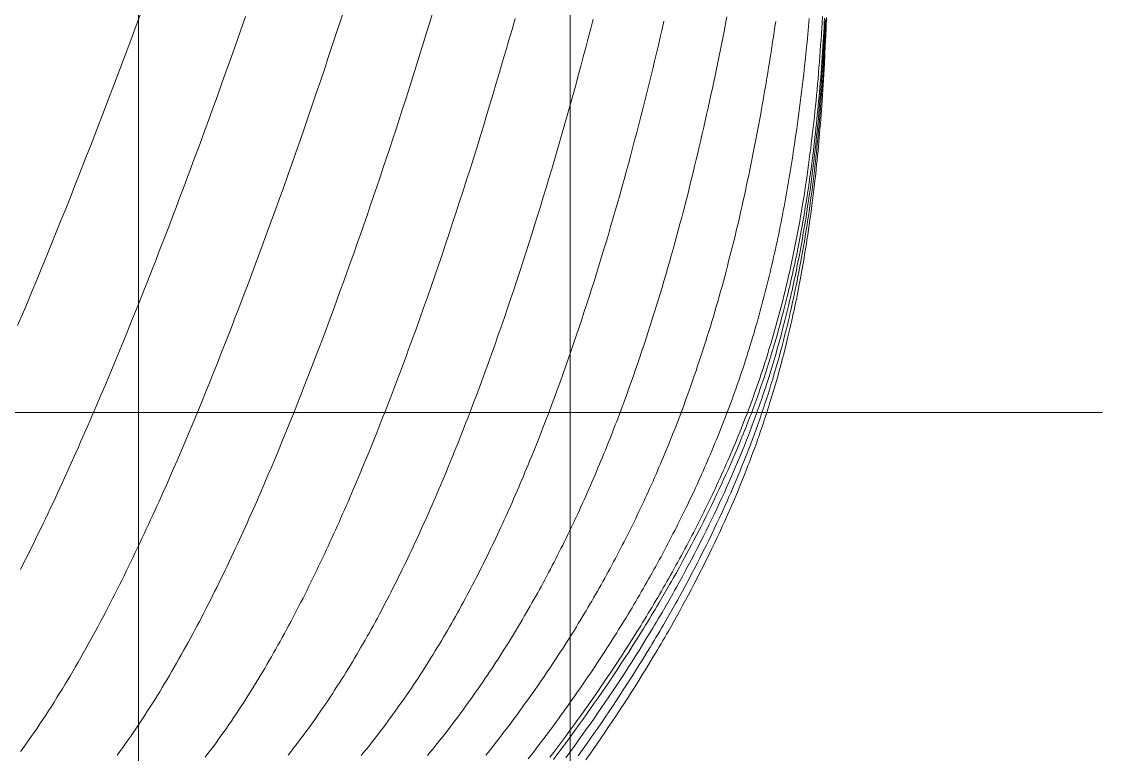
# Model space of a CAD drawing. Extents: x 11249 to 82946, y 15238 to 34763.
# Drawn here: x 62298 to 63550, y 26225 to 27074 of the extents above; entities that cross this region are included whole.
import ezdxf

# ---------------------------------------------------------------- set-up
doc = ezdxf.new("R2010")
doc.units = 0
doc.header["$LTSCALE"] = 250
doc.layers.add('03_Lines_Frames1', color=7, linetype='CONTINUOUS', lineweight=15)
doc.layers.add('03_Lines_Grid', color=253, linetype='CONTINUOUS', lineweight=15)
doc.layers.add('Make2D$Annotation$S0CO1', color=1, linetype='CONTINUOUS', true_color=0xff0000)

# ---------------------------------------------------------------- blocks, each defined once
blk = doc.blocks.new('*U7')
at = {"layer": '03_Lines_Grid'}
blk.add_line((0, -4367.6), (0, 3840), dxfattribs=at)
blk = doc.blocks.new('*U8')
at = {"layer": 'Make2D$Annotation$S0CO1', "color": 0, "linetype": 'ByBlock', "lineweight": -2, "transparency": 16777216}
for p in [(4000, 0), (4500, 0)]:
    blk.add_blockref('*U7', p, dxfattribs=at)

msp = doc.modelspace()

# ---------------------------------------------------------------- linework, layer by layer
at = {"layer": '03_Lines_Frames1'}
for points in [[(62293.7, 26722), (62299.4, 26735.4), (62305, 26748.9), (62310.7, 26762.4), (62316.3, 26775.9), (62321.9, 26789.4), (62327.4, 26803), (62333, 26816.5), (62338.5, 26830.1), (62343.9, 26843.6), (62349.4, 26857.1), (62354.8, 26870.7), (62360.1, 26884.1), (62365.4, 26897.6), (62372.1, 26914.7), (62378.8, 26931.8), (62385.5, 26948.9), (62392.1, 26966.1), (62398.7, 26983.3), (62405.3, 27000.5), (62411.8, 27017.8), (62418.3, 27035), (62424.8, 27052.3), (62431.2, 27069.6), (62437.7, 27086.8)], [(62296.9, 26439.5), (62299.9, 26445.3), (62302.9, 26451.2), (62305.8, 26457), (62308.7, 26462.9), (62311.6, 26468.7), (62314.5, 26474.6), (62317.3, 26480.5), (62320.2, 26486.4), (62323, 26492.2), (62325.9, 26498.2), (62328.7, 26504.1), (62331.5, 26510), (62334.3, 26515.9), (62337.1, 26521.9), (62339.8, 26527.8), (62342.6, 26533.7), (62345.3, 26539.7), (62348, 26545.7), (62350.8, 26551.6), (62353.5, 26557.6), (62356.1, 26563.5), (62358.8, 26569.5), (62361.5, 26575.4), (62364.1, 26581.4), (62366.7, 26587.3), (62369.4, 26593.3), (62372, 26599.2), (62374.6, 26605.2), (62377.2, 26611.2), (62379.8, 26617.2), (62385, 26629.3), (62390.2, 26641.4), (62395.3, 26653.5), (62400.4, 26665.6), (62405.4, 26677.7), (62410.5, 26689.9), (62415.5, 26702), (62420.4, 26714.2), (62425.3, 26726.3), (62430.2, 26738.4), (62435.1, 26750.5), (62439.9, 26762.6), (62443.3, 26771.3), (62446.8, 26780), (62450.2, 26788.7), (62453.6, 26797.4), (62457, 26806.2), (62460.4, 26815), (62463.8, 26823.7), (62467.2, 26832.5), (62470.6, 26841.3), (62473.9, 26850.1), (62477.3, 26858.9), (62480.6, 26867.7), (62484, 26876.6), (62487.3, 26885.4), (62490.6, 26894.2), (62493.9, 26903.1), (62497.2, 26911.9), (62500.5, 26920.7), (62503.8, 26929.6), (62507, 26938.4), (62510.3, 26947.3), (62513.5, 26956.2), (62516.8, 26965), (62520, 26973.9), (62523.2, 26982.7), (62526.4, 26991.6), (62529.6, 27000.4), (62532.7, 27009.2), (62539, 27026.9), (62545.3, 27044.5), (62551.5, 27062.2), (62557.7, 27080)], [(62297.2, 26228.9), (62299, 26231.3), (62302.5, 26236.2), (62306, 26241.1), (62309.4, 26246), (62312.9, 26251), (62316.2, 26255.9), (62319.6, 26260.9), (62322.9, 26265.9), (62326.2, 26270.9), (62329.5, 26276), (62332.8, 26281), (62336, 26286.1), (62339.2, 26291.2), (62342.4, 26296.3), (62345.5, 26301.4), (62348.6, 26306.6), (62351.7, 26311.7), (62354.8, 26316.9), (62357.9, 26322.1), (62360.9, 26327.2), (62363.9, 26332.4), (62366.8, 26337.6), (62369.8, 26342.8), (62372.7, 26347.9), (62375.6, 26353.1), (62378.5, 26358.4), (62381.3, 26363.6), (62384.2, 26368.8), (62387, 26374.1), (62389.8, 26379.3), (62392.6, 26384.6), (62395.4, 26389.9), (62398.1, 26395.2), (62400.9, 26400.5), (62403.6, 26405.8), (62406.3, 26411.1), (62409, 26416.4), (62411.7, 26421.7), (62414.3, 26427), (62417, 26432.3), (62419.6, 26437.7), (62422.2, 26443), (62424.8, 26448.4), (62427.4, 26453.7), (62430, 26459.1), (62432.6, 26464.5), (62435.1, 26469.9), (62437.7, 26475.3), (62440.2, 26480.7), (62442.7, 26486.1), (62445.2, 26491.5), (62447.7, 26496.9), (62450.2, 26502.3), (62452.6, 26507.6), (62455.1, 26513), (62457.5, 26518.4), (62459.9, 26523.8), (62462.4, 26529.3), (62464.8, 26534.7), (62467.2, 26540.1), (62469.6, 26545.6), (62472, 26551.1), (62474.4, 26556.5), (62479.1, 26567.5), (62483.8, 26578.5), (62488.5, 26589.5), (62493.1, 26600.5), (62497.8, 26611.5), (62502.3, 26622.6), (62506.9, 26633.6), (62511.4, 26644.6), (62515.8, 26655.6), (62520.3, 26666.6), (62524.7, 26677.6), (62530, 26691.1), (62535.3, 26704.5), (62540.6, 26718), (62545.8, 26731.6), (62551, 26745.2), (62556.2, 26758.8), (62561.4, 26772.4), (62566.5, 26786), (62571.6, 26799.6), (62576.7, 26813.3), (62581.7, 26826.9), (62586.7, 26840.6), (62591.7, 26854.2), (62596.6, 26867.9), (62601.5, 26881.5), (62606.4, 26895.1), (62611.2, 26908.8), (62616, 26922.5), (62620.8, 26936.2), (62625.6, 26949.9), (62630.3, 26963.6), (62635, 26977.4), (62639.7, 26991.2), (62644.4, 27004.9), (62649, 27018.7), (62653.6, 27032.5), (62658.2, 27046.3), (62662.8, 27060.1), (62667.3, 27073.9), (62671.8, 27087.7)], [(62768.5, 26224.2), (62771.3, 26227.6), (62774.2, 26231.1), (62777, 26234.6), (62779.7, 26238), (62782.5, 26241.5), (62785.3, 26245.1), (62788, 26248.6), (62790.8, 26252.1), (62793.5, 26255.6), (62796.2, 26259.2), (62798.9, 26262.8), (62801.6, 26266.3), (62804.3, 26269.9), (62807, 26273.5), (62809.6, 26277.1), (62812.2, 26280.7), (62814.9, 26284.3), (62817.5, 26287.9), (62820.1, 26291.6), (62822.7, 26295.2), (62825.2, 26298.9), (62827.8, 26302.5), (62830.3, 26306.2), (62832.9, 26309.9), (62835.4, 26313.6), (62837.9, 26317.3), (62840.4, 26321), (62842.8, 26324.7), (62845.3, 26328.5), (62847.8, 26332.2), (62850.2, 26335.9), (62852.6, 26339.7), (62855, 26343.5), (62857.4, 26347.2), (62859.8, 26351), (62862.2, 26354.8), (62864.5, 26358.6), (62866.9, 26362.4), (62869.2, 26366.2), (62871.5, 26370), (62873.8, 26373.9), (62876.1, 26377.7), (62878.4, 26381.5), (62880.6, 26385.4), (62882.9, 26389.3), (62885.1, 26393.1), (62887.3, 26397), (62889.5, 26400.9), (62891.7, 26404.8), (62893.9, 26408.7), (62896.1, 26412.6), (62898.2, 26416.5), (62900.4, 26420.4), (62902.5, 26424.3), (62904.6, 26428.2), (62906.7, 26432.2), (62908.8, 26436.1), (62910.9, 26440.1), (62913, 26444), (62915, 26448), (62917.1, 26452), (62919.1, 26456), (62921.1, 26459.9), (62923.1, 26463.9), (62925.1, 26467.9), (62927.1, 26471.9), (62929.1, 26475.9), (62931, 26479.9), (62933, 26484), (62934.9, 26488), (62936.8, 26492), (62938.7, 26496.1), (62940.6, 26500.1), (62942.5, 26504.2), (62944.4, 26508.2), (62946.2, 26512.3), (62948.1, 26516.3), (62949.9, 26520.4), (62951.7, 26524.5), (62953.6, 26528.5), (62955.4, 26532.6), (62957.1, 26536.7), (62958.9, 26540.8), (62960.7, 26544.9), (62962.5, 26549), (62964.2, 26553.1), (62965.9, 26557.2), (62967.7, 26561.4), (62969.4, 26565.5), (62971.1, 26569.6), (62972.8, 26573.7), (62974.5, 26577.9), (62976.1, 26582), (62977.8, 26586.1), (62979.5, 26590.3), (62981.1, 26594.4), (62982.7, 26598.6), (62984.4, 26602.8), (62986, 26606.9), (62987.6, 26611.1), (62989.2, 26615.3), (62990.8, 26619.4), (62992.3, 26623.6), (62993.9, 26627.8), (62996.6, 26635), (62999.2, 26642.2), (63001.8, 26649.4), (63004.4, 26656.6), (63007, 26663.9), (63009.5, 26671.1), (63012, 26678.4), (63014.5, 26685.6), (63016.9, 26692.9), (63019.4, 26700.2), (63021.8, 26707.5), (63024.1, 26714.8), (63026.5, 26722.1), (63028.8, 26729.4), (63031.1, 26736.7), (63033.4, 26744), (63035.6, 26751.4), (63037.9, 26758.7), (63040.1, 26766.1), (63042.3, 26773.4), (63044.4, 26780.8), (63046.6, 26788.2), (63048.7, 26795.5), (63050.8, 26802.9), (63052.9, 26810.3), (63054.9, 26817.7), (63056.9, 26825.1), (63058.9, 26832.5), (63060.9, 26839.9), (63062.9, 26847.3), (63064.9, 26854.8), (63066.8, 26862.2), (63068.7, 26869.6), (63070.6, 26877), (63072.4, 26884.4), (63074.3, 26891.9), (63076.1, 26899.3), (63077.9, 26906.7), (63079.7, 26914.2), (63081.5, 26921.7), (63083.3, 26929.1), (63085, 26936.6), (63086.8, 26944.1), (63088.5, 26951.6), (63090.2, 26959.1), (63091.8, 26966.6), (63093.5, 26974.1), (63095.2, 26981.6), (63096.8, 26989.1), (63098.4, 26996.6), (63100, 27004.2), (63101.6, 27011.7), (63103.2, 27019.2), (63104.7, 27026.7), (63106.3, 27034.3), (63107.8, 27041.8), (63109.3, 27049.3), (63110.8, 27056.8), (63112.3, 27064.4), (63113.7, 27071.9), (63115.2, 27079.4)], [(62910.3, 26222.1), (62914.9, 26228.2), (62919.6, 26234.3), (62924.2, 26240.5), (62928.8, 26246.7), (62933.4, 26253), (62938, 26259.3), (62942.6, 26265.7), (62947.2, 26272.1), (62951.8, 26278.6), (62956.4, 26285.1), (62961, 26291.7), (62965.6, 26298.3), (62970.2, 26305), (62974.8, 26311.8), (62979.4, 26318.5), (62983.9, 26325.4), (62988.5, 26332.2), (62993, 26339.2), (62997.5, 26346.1), (63002, 26353.1), (63006.5, 26360.2), (63010.9, 26367.3), (63013.2, 26370.9), (63015.4, 26374.5), (63017.6, 26378), (63019.8, 26381.6), (63022, 26385.3), (63024.2, 26388.9), (63026.4, 26392.5), (63028.6, 26396.1), (63030.7, 26399.8), (63032.9, 26403.5), (63035.1, 26407.1), (63037.2, 26410.8), (63039.4, 26414.5), (63041.5, 26418.2), (63043.7, 26421.9), (63045.8, 26425.7), (63047.9, 26429.4), (63050, 26433.1), (63052.1, 26436.9), (63054.2, 26440.6), (63056.3, 26444.4), (63058.4, 26448.2), (63060.5, 26452), (63062.6, 26455.8), (63064.6, 26459.6), (63066.7, 26463.4), (63068.7, 26467.3), (63070.7, 26471.1), (63072.8, 26474.9), (63074.8, 26478.8), (63076.8, 26482.7), (63078.8, 26486.5), (63080.8, 26490.4), (63082.7, 26494.3), (63084.7, 26498.2), (63086.6, 26502.1), (63088.6, 26506), (63090.5, 26510), (63092.4, 26513.9), (63094.4, 26517.9), (63096.3, 26521.8), (63098.1, 26525.8), (63100, 26529.7), (63101.9, 26533.7), (63103.7, 26537.7), (63105.6, 26541.7), (63107.4, 26545.7), (63109.2, 26549.7), (63111.1, 26553.7), (63112.8, 26557.7), (63114.6, 26561.8), (63116.4, 26565.8), (63118.2, 26569.9), (63119.9, 26573.9), (63121.6, 26578), (63123.4, 26582.1), (63125.1, 26586.1), (63126.7, 26590.2), (63128.4, 26594.3), (63130.1, 26598.4), (63131.7, 26602.5), (63133.4, 26606.6), (63135, 26610.8), (63136.6, 26614.9), (63138.2, 26619), (63139.8, 26623.2), (63141.3, 26627.3), (63142.9, 26631.5), (63144.4, 26635.6), (63145.9, 26639.8), (63147.4, 26644), (63148.9, 26648.1), (63150.4, 26652.3), (63151.9, 26656.5), (63153.3, 26660.7), (63154.7, 26664.9), (63156.1, 26669.1), (63157.5, 26673.3), (63159.3, 26678.8), (63161, 26684.3), (63162.7, 26689.8), (63164.4, 26695.3), (63166.1, 26700.8), (63167.7, 26706.3), (63169.4, 26711.8), (63170.9, 26717.4), (63172.5, 26722.9), (63174, 26728.5), (63175.5, 26734.1), (63177, 26739.7), (63178.5, 26745.3), (63179.9, 26750.9), (63181.3, 26756.5), (63182.7, 26762.2), (63184.1, 26767.8), (63185.4, 26773.5), (63186.7, 26779.2), (63188, 26784.9), (63189.2, 26790.6), (63190.5, 26796.4), (63191.7, 26802.1), (63192.9, 26807.9), (63194.1, 26813.6), (63195.2, 26819.4), (63196.3, 26825.2), (63197.4, 26831), (63198.5, 26836.9), (63199.6, 26842.7), (63200.6, 26848.6), (63201.6, 26854.5), (63202.6, 26860.4), (63203.6, 26866.3), (63204.6, 26872.3), (63205.5, 26878.2), (63206.4, 26884.2), (63207.3, 26890.2), (63208.2, 26896.2), (63209, 26902.2), (63209.9, 26908.3), (63210.7, 26914.4), (63211.5, 26920.5), (63212.3, 26926.6), (63213, 26932.7), (63213.8, 26938.8), (63214.5, 26945), (63215.2, 26951.2), (63215.9, 26957.4), (63216.6, 26963.6), (63217.2, 26969.9), (63217.8, 26976.2), (63218.5, 26982.5), (63219.1, 26988.8), (63219.7, 26995.1), (63220.2, 27001.5), (63220.8, 27007.9), (63221.3, 27014.3), (63221.9, 27020.7), (63222.4, 27027.2), (63222.9, 27033.6), (63223.4, 27040.1), (63223.8, 27046.7), (63224.3, 27053.2), (63224.7, 27059.8), (63225.1, 27066.4), (63225.6, 27073), (63226, 27079.7)], [(62951.9, 26219.2), (62956.7, 26226), (62961.1, 26232.3), (62965.4, 26238.5), (62969.7, 26244.7), (62974, 26251), (62978.3, 26257.3), (62982.5, 26263.6), (62986.7, 26269.9), (62990.9, 26276.2), (62995.4, 26283.2), (63000, 26290.2), (63004.5, 26297.2), (63008.9, 26304.2), (63013.3, 26311.2), (63017.7, 26318.3), (63022.1, 26325.4), (63026.4, 26332.5), (63030.4, 26339.1), (63032.6, 26342.7), (63034.7, 26346.4), (63036.9, 26350), (63039, 26353.6), (63041.2, 26357.3), (63043.3, 26361), (63045.4, 26364.6), (63047.5, 26368.3), (63050.6, 26373.7), (63053.7, 26379.2), (63056.7, 26384.6), (63059.8, 26390.1), (63061.9, 26393.9), (63064, 26397.7), (63067.4, 26404.1), (63070.8, 26410.4), (63074.2, 26416.7), (63077.5, 26423.1), (63080.8, 26429.5), (63084.1, 26435.9), (63087.3, 26442.3), (63090.5, 26448.7), (63092.7, 26453.1), (63094.8, 26457.4), (63097.9, 26463.8), (63101, 26470.1), (63104, 26476.5), (63106.9, 26482.8), (63109.9, 26489.2), (63112.8, 26495.6), (63115.7, 26502.1), (63118.5, 26508.5), (63120.7, 26513.4), (63122.8, 26518.3), (63125.5, 26524.6), (63128.2, 26531), (63130.8, 26537.4), (63133.4, 26543.8), (63136, 26550.2), (63137.2, 26553.4), (63138.5, 26556.6), (63139.7, 26559.8), (63141, 26563), (63142.2, 26566.2), (63143.4, 26569.5), (63145.5, 26574.9), (63147.5, 26580.4), (63148.6, 26583.6), (63149.8, 26586.8), (63150.9, 26590), (63152.1, 26593.2), (63153.2, 26596.4), (63154.3, 26599.6), (63155.4, 26602.8), (63156.5, 26606), (63157.5, 26609.2), (63158.6, 26612.4), (63159.7, 26615.7), (63160.7, 26618.9), (63161.8, 26622.1), (63162.8, 26625.3), (63163.8, 26628.6), (63164.8, 26631.8), (63166.7, 26637.9), (63168.6, 26644), (63170.5, 26650.4), (63172.3, 26656.8), (63174.1, 26663.2), (63175.9, 26669.7), (63177.7, 26676.1), (63179.4, 26682.6), (63181.1, 26689), (63182.7, 26695.5), (63184.4, 26702.2), (63186, 26708.9), (63187.2, 26713.7), (63188.3, 26718.4), (63189.3, 26723.1), (63190.4, 26727.8), (63191.3, 26731.9), (63192.2, 26736), (63193.1, 26740), (63194, 26744.1), (63194.8, 26748.2), (63195.7, 26752.3), (63196.5, 26756.4), (63197.3, 26760.4), (63198.7, 26767.8), (63200.1, 26775.1), (63200.9, 26779.3), (63201.7, 26783.4), (63202.4, 26787.6), (63203.2, 26791.8), (63203.9, 26796), (63204.6, 26800.1), (63205.3, 26804.3), (63206, 26808.5), (63206.7, 26812.7), (63207.3, 26816.9), (63208, 26821.1), (63208.6, 26825.3), (63209.3, 26829.4), (63209.9, 26833.6), (63210.5, 26837.8), (63211.1, 26842), (63212, 26848.3), (63212.8, 26854.6), (63213.7, 26860.9), (63214.5, 26867.2), (63215.3, 26873.4), (63216, 26879.7), (63216.8, 26886), (63217.5, 26892.3), (63218.1, 26897.6), (63218.6, 26902.8), (63219.2, 26908.1), (63219.7, 26913.3), (63220.3, 26918.6), (63220.8, 26923.8), (63221.3, 26929.1), (63221.7, 26934.4), (63222.2, 26939.6), (63222.7, 26944.9), (63223.1, 26950.1), (63223.6, 26955.4), (63224, 26960.7), (63224.4, 26965.9), (63224.8, 26971.2), (63225.2, 26976.5), (63225.6, 26982.5), (63226, 26988.6), (63226.4, 26994.6), (63226.8, 27000.7), (63227.1, 27006.7), (63227.5, 27012.8), (63227.8, 27018.8), (63228.2, 27024.9), (63228.7, 27035.7), (63229.2, 27046.5), (63229.7, 27057.3), (63230.2, 27068.1), (63230.6, 27078.9)], [(62511.1, 26222.3), (62514.2, 26226.4), (62517.3, 26230.5), (62520.4, 26234.6), (62523.5, 26238.8), (62526.5, 26243), (62529.5, 26247.2), (62532.5, 26251.4), (62535.5, 26255.6), (62538.4, 26259.9), (62541.4, 26264.1), (62544.2, 26268.4), (62547.1, 26272.7), (62550, 26277), (62552.8, 26281.3), (62555.6, 26285.7), (62558.4, 26290), (62561.2, 26294.4), (62563.9, 26298.7), (62566.7, 26303.1), (62569.4, 26307.5), (62572.1, 26311.9), (62574.7, 26316.3), (62577.3, 26320.7), (62579.9, 26325.1), (62582.5, 26329.5), (62585.1, 26334), (62587.7, 26338.4), (62590.2, 26342.9), (62592.7, 26347.4), (62595.3, 26351.8), (62597.8, 26356.3), (62600.3, 26360.9), (62602.7, 26365.4), (62605.2, 26369.9), (62607.6, 26374.5), (62610, 26379), (62612.4, 26383.6), (62614.8, 26388.1), (62617.2, 26392.7), (62619.6, 26397.3), (62621.9, 26401.9), (62624.3, 26406.5), (62626.6, 26411.1), (62628.9, 26415.7), (62631.2, 26420.3), (62633.5, 26424.9), (62635.7, 26429.5), (62638, 26434.1), (62640.2, 26438.7), (62642.4, 26443.3), (62644.6, 26448), (62646.8, 26452.6), (62649, 26457.2), (62651.1, 26461.8), (62653.3, 26466.5), (62655.4, 26471.1), (62657.6, 26475.8), (62659.7, 26480.4), (62661.8, 26485.1), (62663.9, 26489.8), (62666, 26494.5), (62668.1, 26499.2), (62670.2, 26503.9), (62672.3, 26508.6), (62674.4, 26513.3), (62676.4, 26518.1), (62678.5, 26522.8), (62680.5, 26527.5), (62682.5, 26532.3), (62686.6, 26541.7), (62690.6, 26551.2), (62694.5, 26560.7), (62698.4, 26570.3), (62702.3, 26579.8), (62706.2, 26589.3), (62710, 26598.8), (62713.8, 26608.3), (62716.1, 26614.3), (62718.5, 26620.4), (62720.9, 26626.4), (62723.2, 26632.5), (62725.6, 26638.5), (62727.9, 26644.6), (62730.2, 26650.7), (62732.5, 26656.8), (62734.8, 26662.9), (62737.1, 26669), (62739.4, 26675.1), (62741.7, 26681.2), (62744, 26687.3), (62746.2, 26693.5), (62748.5, 26699.6), (62750.7, 26705.7), (62753, 26711.9), (62755.2, 26718), (62759.6, 26730.3), (62764, 26742.6), (62768.3, 26754.9), (62772.6, 26767.2), (62776.9, 26779.5), (62781.1, 26791.8), (62785.3, 26804), (62789.4, 26816.4), (62793.5, 26828.7), (62797.6, 26841), (62801.7, 26853.4), (62805.7, 26865.8), (62809.7, 26878.2), (62813.7, 26890.6), (62817.7, 26903.1), (62821.6, 26915.5), (62825.5, 26928), (62829.3, 26940.4), (62833.2, 26952.9), (62837, 26965.3), (62840.8, 26977.8), (62844.5, 26990.2), (62848.2, 27002.7), (62851.9, 27015.1), (62855.5, 27027.6), (62859.2, 27040), (62862.8, 27052.5), (62866.4, 27065), (62869.9, 27077.5)], [(62606.9, 26224.6), (62610, 26228.4), (62613, 26232.2), (62615.9, 26236.1), (62618.9, 26240), (62621.9, 26243.8), (62624.8, 26247.7), (62627.7, 26251.7), (62630.6, 26255.6), (62633.4, 26259.5), (62636.3, 26263.5), (62639.1, 26267.5), (62641.9, 26271.5), (62644.7, 26275.5), (62647.4, 26279.5), (62650.2, 26283.5), (62652.9, 26287.6), (62655.6, 26291.6), (62658.3, 26295.7), (62660.9, 26299.8), (62663.6, 26303.9), (62666.2, 26308), (62668.8, 26312.1), (62671.4, 26316.2), (62674, 26320.4), (62676.5, 26324.5), (62679.1, 26328.6), (62681.6, 26332.8), (62684.1, 26336.9), (62686.5, 26341.1), (62689, 26345.3), (62691.4, 26349.5), (62693.9, 26353.7), (62696.3, 26357.9), (62698.7, 26362.2), (62701.1, 26366.4), (62703.4, 26370.6), (62705.8, 26374.9), (62708.1, 26379.2), (62710.4, 26383.4), (62712.7, 26387.7), (62715, 26392), (62717.3, 26396.3), (62719.6, 26400.6), (62721.8, 26404.9), (62724.1, 26409.2), (62726.3, 26413.6), (62728.5, 26417.9), (62730.7, 26422.2), (62732.9, 26426.6), (62735, 26430.9), (62737.2, 26435.3), (62739.3, 26439.6), (62741.5, 26444), (62743.6, 26448.4), (62745.7, 26452.7), (62747.8, 26457.1), (62749.8, 26461.5), (62751.9, 26465.9), (62753.9, 26470.3), (62756, 26474.7), (62758, 26479.1), (62760, 26483.5), (62762, 26487.9), (62764, 26492.3), (62766, 26496.7), (62768, 26501.2), (62770, 26505.6), (62771.9, 26510.1), (62773.9, 26514.5), (62775.8, 26519), (62777.8, 26523.5), (62779.7, 26527.9), (62781.6, 26532.4), (62783.5, 26536.9), (62785.4, 26541.4), (62789.2, 26550.3), (62792.9, 26559.3), (62796.6, 26568.3), (62800.2, 26577.3), (62803.8, 26586.3), (62807.4, 26595.3), (62811, 26604.3), (62813, 26609.6), (62815, 26614.8), (62817, 26620.1), (62819.1, 26625.3), (62821.1, 26630.6), (62823.1, 26635.8), (62825.1, 26641.1), (62827, 26646.4), (62831, 26657), (62834.9, 26667.6), (62838.7, 26678.2), (62842.6, 26688.8), (62846.3, 26699.4), (62850.1, 26710.1), (62853.8, 26720.7), (62857.5, 26731.4), (62861.2, 26742.1), (62864.8, 26752.7), (62868.4, 26763.4), (62871.9, 26774.1), (62875.4, 26784.7), (62878.9, 26795.4), (62882.4, 26806.2), (62885.8, 26816.9), (62889.2, 26827.7), (62892.6, 26838.4), (62896, 26849.2), (62899.3, 26860), (62902.6, 26870.8), (62905.9, 26881.6), (62909.1, 26892.4), (62912.3, 26903.2), (62915.5, 26914), (62918.7, 26924.8), (62921.8, 26935.6), (62924.9, 26946.4), (62928, 26957.2), (62931, 26968), (62934.1, 26978.8), (62937.1, 26989.7), (62940.1, 27000.5), (62943, 27011.4), (62946, 27022.2), (62948.9, 27033.1), (62951.8, 27044), (62954.7, 27054.9), (62957.6, 27065.9), (62960.4, 27076.8)], [(62691.6, 26224), (62694.5, 26227.6), (62697.4, 26231.2), (62700.4, 26234.8), (62703.2, 26238.4), (62706.1, 26242.1), (62709, 26245.7), (62711.8, 26249.4), (62714.6, 26253.1), (62717.4, 26256.8), (62720.2, 26260.5), (62723, 26264.2), (62725.8, 26268), (62728.5, 26271.7), (62731.2, 26275.5), (62733.9, 26279.3), (62736.6, 26283.1), (62739.3, 26286.9), (62741.9, 26290.7), (62744.6, 26294.5), (62747.2, 26298.3), (62749.8, 26302.2), (62752.4, 26306), (62755, 26309.9), (62757.5, 26313.8), (62760.1, 26317.7), (62762.6, 26321.6), (62765.1, 26325.5), (62767.6, 26329.4), (62770.1, 26333.3), (62772.5, 26337.2), (62775, 26341.2), (62777.4, 26345.2), (62779.8, 26349.1), (62782.2, 26353.1), (62784.6, 26357.1), (62787, 26361.1), (62789.3, 26365), (62791.7, 26369.1), (62794, 26373.1), (62796.3, 26377.1), (62798.6, 26381.1), (62800.9, 26385.2), (62803.1, 26389.2), (62805.4, 26393.3), (62807.6, 26397.3), (62809.8, 26401.4), (62812, 26405.5), (62814.2, 26409.6), (62816.4, 26413.7), (62818.6, 26417.8), (62820.7, 26421.9), (62822.9, 26426), (62825, 26430.1), (62827.1, 26434.2), (62829.2, 26438.4), (62831.3, 26442.5), (62833.4, 26446.6), (62835.4, 26450.8), (62837.5, 26455), (62839.5, 26459.1), (62841.5, 26463.3), (62843.5, 26467.5), (62845.5, 26471.6), (62847.5, 26475.8), (62849.5, 26480), (62851.5, 26484.2), (62853.4, 26488.4), (62855.4, 26492.6), (62857.3, 26496.9), (62859.2, 26501.1), (62861.1, 26505.3), (62863, 26509.5), (62864.9, 26513.8), (62866.8, 26518), (62868.6, 26522.2), (62870.5, 26526.5), (62872.3, 26530.8), (62874.2, 26535), (62876, 26539.3), (62877.8, 26543.5), (62879.6, 26547.8), (62881.4, 26552.1), (62883.2, 26556.4), (62884.9, 26560.6), (62886.7, 26564.9), (62888.5, 26569.2), (62891.9, 26577.8), (62895.4, 26586.4), (62898.8, 26595), (62902.2, 26603.7), (62905.5, 26612.3), (62908.9, 26621.1), (62912.2, 26629.9), (62915.5, 26638.7), (62918.7, 26647.6), (62922, 26656.5), (62925.2, 26665.4), (62928.3, 26674.3), (62931.5, 26683.2), (62934.6, 26692.1), (62937.7, 26701.1), (62940.7, 26710.1), (62943.8, 26719), (62946.8, 26728), (62949.7, 26737), (62952.7, 26746.1), (62955.6, 26755.1), (62958.5, 26764.1), (62961.4, 26773.2), (62964.2, 26782.2), (62967, 26791.3), (62969.8, 26800.3), (62972.5, 26809.4), (62975.3, 26818.5), (62978, 26827.6), (62980.6, 26836.6), (62983.3, 26845.7), (62985.9, 26854.8), (62988.5, 26863.9), (62991.1, 26872.9), (62993.6, 26882), (62996.1, 26891.1), (62998.6, 26900.1), (63001.1, 26909.2), (63003.5, 26918.3), (63006, 26927.4), (63008.4, 26936.5), (63010.8, 26945.7), (63013.2, 26954.8), (63015.5, 26964), (63017.9, 26973.1), (63020.2, 26982.3), (63022.5, 26991.5), (63024.8, 27000.7), (63027, 27009.9), (63029.3, 27019.1), (63031.5, 27028.3), (63033.7, 27037.5), (63035.9, 27046.7), (63038.1, 27056), (63040.2, 27065.2), (63042.3, 27074.4)], [(62885.2, 26220.2), (62890.4, 26227), (62895.5, 26233.7), (62900.7, 26240.5), (62905.8, 26247.3), (62910.9, 26254.1), (62915.9, 26260.9), (62920.9, 26267.8), (62923.4, 26271.2), (62925.9, 26274.7), (62928.4, 26278.1), (62930.9, 26281.6), (62933.3, 26285), (62935.8, 26288.5), (62938.2, 26292), (62940.7, 26295.5), (62943.1, 26298.9), (62945.5, 26302.4), (62947.9, 26305.9), (62950.4, 26309.4), (62952.7, 26312.9), (62955.1, 26316.5), (62957.5, 26320), (62959.9, 26323.5), (62962.2, 26327), (62964.6, 26330.6), (62966.9, 26334.1), (62969.3, 26337.7), (62971.6, 26341.2), (62973.9, 26344.8), (62976.2, 26348.4), (62978.5, 26351.9), (62980.8, 26355.5), (62983.1, 26359.1), (62985.4, 26362.7), (62987.6, 26366.3), (62989.9, 26369.9), (62992.1, 26373.5), (62994.3, 26377.1), (62996.6, 26380.8), (62998.8, 26384.4), (63001, 26388), (63003.2, 26391.7), (63005.4, 26395.3), (63007.5, 26399), (63009.7, 26402.6), (63011.9, 26406.3), (63014, 26409.9), (63016.1, 26413.6), (63018.3, 26417.3), (63020.4, 26421), (63022.5, 26424.7), (63024.6, 26428.4), (63026.7, 26432.1), (63028.8, 26435.8), (63030.8, 26439.5), (63032.9, 26443.2), (63034.9, 26447), (63037, 26450.7), (63039, 26454.4), (63041, 26458.2), (63043, 26461.9), (63045, 26465.7), (63047, 26469.4), (63048.9, 26473.2), (63050.9, 26477), (63052.8, 26480.8), (63054.8, 26484.6), (63056.7, 26488.3), (63058.6, 26492.1), (63060.5, 26495.9), (63062.4, 26499.7), (63064.3, 26503.6), (63066.2, 26507.4), (63068, 26511.2), (63069.9, 26515), (63071.7, 26518.9), (63073.5, 26522.7), (63075.4, 26526.6), (63077.2, 26530.4), (63079, 26534.3), (63080.7, 26538.1), (63082.5, 26542), (63084.2, 26545.9), (63086, 26549.7), (63087.7, 26553.6), (63089.4, 26557.5), (63091.1, 26561.4), (63092.8, 26565.3), (63094.5, 26569.2), (63096.2, 26573.1), (63097.9, 26577), (63099.5, 26581), (63101.1, 26584.9), (63102.8, 26588.8), (63104.4, 26592.8), (63106, 26596.7), (63107.5, 26600.6), (63109.1, 26604.6), (63110.7, 26608.6), (63112.2, 26612.5), (63113.7, 26616.5), (63115.3, 26620.5), (63116.8, 26624.4), (63118.3, 26628.4), (63119.7, 26632.4), (63121.2, 26636.4), (63122.7, 26640.4), (63124.1, 26644.4), (63125.5, 26648.4), (63126.9, 26652.4), (63128.3, 26656.4), (63129.7, 26660.4), (63131.1, 26664.5), (63132.6, 26668.8), (63134, 26673.2), (63135.5, 26677.6), (63136.9, 26681.9), (63138.3, 26686.3), (63139.7, 26690.7), (63141, 26695), (63142.4, 26699.4), (63143.7, 26703.8), (63145.1, 26708.2), (63146.4, 26712.6), (63147.7, 26717), (63148.9, 26721.4), (63150.2, 26725.7), (63151.4, 26730.1), (63152.7, 26734.6), (63153.9, 26739), (63155.1, 26743.4), (63156.3, 26747.8), (63157.4, 26752.2), (63158.6, 26756.6), (63159.7, 26761.1), (63160.9, 26765.5), (63162, 26769.9), (63163.1, 26774.4), (63164.2, 26778.9), (63165.3, 26783.3), (63166.3, 26787.8), (63167.4, 26792.2), (63168.4, 26796.7), (63169.4, 26801.2), (63170.4, 26805.7), (63171.4, 26810.2), (63172.4, 26814.6), (63173.4, 26819.1), (63174.3, 26823.6), (63175.3, 26828.1), (63176.2, 26832.6), (63177.1, 26837.1), (63178, 26841.6), (63178.9, 26846.1), (63179.8, 26850.6), (63180.6, 26855.1), (63181.5, 26859.6), (63182.3, 26864.1), (63183.1, 26868.6), (63184, 26873.1), (63184.8, 26877.6), (63185.6, 26882.1), (63186.3, 26886.6), (63187.1, 26891.2), (63187.9, 26895.7), (63188.6, 26900.2), (63189.4, 26904.7), (63190.1, 26909.2), (63190.8, 26913.8), (63191.5, 26918.3), (63192.2, 26922.8), (63192.9, 26927.4), (63193.6, 26931.9), (63194.9, 26941), (63196.2, 26950), (63197.4, 26959.1), (63198.7, 26968.1), (63199.8, 26977.2), (63201, 26986.3), (63202.1, 26995.4), (63203.2, 27004.5), (63204.2, 27013.6), (63205.2, 27022.7), (63206.2, 27031.8), (63207.2, 27040.9), (63208.1, 27050.1), (63209, 27059.2), (63209.9, 27068.3), (63210.7, 27077.4)], [(62914.4, 26219.7), (62919.4, 26226.4), (62924.5, 26233.1), (62929.4, 26239.8), (62934.4, 26246.5), (62939.3, 26253.3), (62944.2, 26260), (62948.6, 26266.2), (62953, 26272.3), (62957.4, 26278.5), (62961.7, 26284.6), (62966, 26290.8), (62970.3, 26297), (62974.6, 26303.3), (62978.8, 26309.5), (62983.4, 26316.4), (62988, 26323.3), (62992.5, 26330.2), (62997, 26337.1), (63001.5, 26344), (63006, 26351), (63010.4, 26358), (63014.8, 26365), (63018.9, 26371.6), (63021.1, 26375.2), (63023.3, 26378.7), (63025.5, 26382.3), (63027.7, 26386), (63029.9, 26389.6), (63032, 26393.2), (63034.2, 26396.8), (63036.3, 26400.4), (63039.5, 26405.8), (63042.7, 26411.2), (63045.8, 26416.6), (63048.9, 26422), (63051, 26425.8), (63053.2, 26429.6), (63056.7, 26435.8), (63060.2, 26442.1), (63063.6, 26448.4), (63067, 26454.7), (63070.4, 26461), (63073.8, 26467.3), (63077.1, 26473.7), (63080.4, 26480), (63082.7, 26484.3), (63084.9, 26488.6), (63088, 26494.9), (63091.2, 26501.2), (63094.3, 26507.4), (63097.3, 26513.7), (63100.4, 26520.1), (63103.4, 26526.4), (63106.4, 26532.7), (63109.3, 26539.1), (63111.5, 26543.9), (63113.8, 26548.8), (63116.6, 26555), (63119.3, 26561.3), (63122.1, 26567.6), (63124.8, 26573.9), (63127.5, 26580.2), (63130.1, 26586.6), (63132.7, 26592.9), (63134, 26596.1), (63135.3, 26599.3), (63137.5, 26604.7), (63139.6, 26610.1), (63140.8, 26613.3), (63142, 26616.4), (63143.2, 26619.6), (63144.4, 26622.7), (63145.6, 26625.9), (63146.7, 26629), (63147.9, 26632.2), (63149.1, 26635.4), (63150.2, 26638.5), (63151.3, 26641.7), (63152.5, 26644.9), (63153.6, 26648.1), (63154.7, 26651.3), (63155.8, 26654.4), (63156.8, 26657.6), (63157.9, 26660.8), (63159.9, 26666.8), (63161.9, 26672.9), (63163.9, 26679.2), (63165.9, 26685.5), (63167.8, 26691.9), (63169.7, 26698.2), (63171.6, 26704.6), (63173.4, 26711), (63175.2, 26717.4), (63177, 26723.8), (63178.7, 26730.4), (63180.5, 26737), (63181.7, 26741.7), (63182.9, 26746.4), (63184, 26751.1), (63185.2, 26755.7), (63186.2, 26759.8), (63187.1, 26763.8), (63188.1, 26767.8), (63189, 26771.8), (63189.9, 26775.9), (63190.8, 26779.9), (63191.7, 26784), (63192.6, 26788), (63193.4, 26791.6), (63194.2, 26795.3), (63194.9, 26798.9), (63195.7, 26802.5), (63196.5, 26806.7), (63197.4, 26810.8), (63198.2, 26815), (63199, 26819.1), (63199.8, 26823.3), (63200.6, 26827.4), (63201.3, 26831.6), (63202.1, 26835.7), (63202.8, 26839.9), (63203.6, 26844.1), (63204.3, 26848.2), (63205, 26852.4), (63205.7, 26856.6), (63206.4, 26860.7), (63207, 26864.9), (63207.7, 26869.1), (63208.7, 26875.3), (63209.6, 26881.6), (63210.5, 26887.8), (63211.4, 26894.1), (63212.3, 26900.3), (63213.1, 26906.6), (63214, 26912.8), (63214.7, 26919.1), (63215.4, 26924.3), (63216, 26929.5), (63216.6, 26934.8), (63217.2, 26940), (63217.8, 26945.2), (63218.4, 26950.4), (63219, 26955.7), (63219.5, 26960.9), (63220, 26966.1), (63220.6, 26971.4), (63221.1, 26976.6), (63221.5, 26981.8), (63222, 26987.1), (63222.5, 26992.3), (63222.9, 26997.5), (63223.4, 27002.8), (63223.9, 27008.8), (63224.3, 27014.8), (63224.8, 27020.8), (63225.2, 27026.9), (63225.6, 27032.9), (63226, 27038.9), (63226.4, 27045), (63226.8, 27051), (63227.1, 27056.4), (63227.5, 27061.7), (63227.8, 27067.1), (63228.1, 27072.5), (63228.3, 27077.8)], [(62928.7, 26221.6), (62933.7, 26228.4), (62938.6, 26235.1), (62943.5, 26241.9), (62948.4, 26248.7), (62952.8, 26254.9), (62957.2, 26261), (62961.5, 26267.2), (62965.8, 26273.4), (62970.1, 26279.6), (62974.4, 26285.9), (62978.6, 26292.1), (62982.8, 26298.4), (62987.4, 26305.3), (62992, 26312.2), (62996.5, 26319.2), (63001, 26326.1), (63005.5, 26333.1), (63009.9, 26340.1), (63014.3, 26347.1), (63018.7, 26354.2), (63022.7, 26360.7), (63024.9, 26364.3), (63027.1, 26368), (63029.3, 26371.6), (63031.5, 26375.2), (63033.6, 26378.8), (63035.8, 26382.4), (63037.9, 26386.1), (63040.1, 26389.7), (63043.2, 26395.1), (63046.3, 26400.5), (63049.4, 26405.9), (63052.5, 26411.4), (63054.7, 26415.2), (63056.8, 26419), (63060.3, 26425.2), (63063.7, 26431.5), (63067.1, 26437.8), (63070.5, 26444.2), (63073.9, 26450.5), (63077.2, 26456.8), (63080.5, 26463.2), (63083.8, 26469.6), (63086, 26473.9), (63088.2, 26478.2), (63091.3, 26484.5), (63094.4, 26490.8), (63097.5, 26497.1), (63100.5, 26503.4), (63103.6, 26509.8), (63106.5, 26516.1), (63109.5, 26522.5), (63112.4, 26528.9), (63114.6, 26533.8), (63116.8, 26538.6), (63119.5, 26544.9), (63122.3, 26551.2), (63125, 26557.5), (63127.7, 26563.9), (63130.3, 26570.2), (63132.9, 26576.6), (63135.5, 26583), (63136.8, 26586.2), (63138, 26589.4), (63140.1, 26594.8), (63142.2, 26600.2), (63143.4, 26603.4), (63144.6, 26606.6), (63145.8, 26609.7), (63147, 26612.9), (63148.1, 26616.1), (63149.3, 26619.2), (63150.4, 26622.4), (63151.5, 26625.6), (63152.7, 26628.8), (63153.8, 26632), (63154.9, 26635.2), (63156, 26638.3), (63157, 26641.5), (63158.1, 26644.7), (63159.2, 26647.9), (63160.2, 26651.2), (63162.2, 26657.2), (63164.1, 26663.2), (63166.1, 26669.6), (63168, 26676), (63169.9, 26682.3), (63171.8, 26688.7), (63173.6, 26695.1), (63175.4, 26701.5), (63177.2, 26707.9), (63178.9, 26714.3), (63180.6, 26721), (63182.4, 26727.7), (63183.5, 26732.4), (63184.7, 26737), (63185.8, 26741.7), (63186.9, 26746.4), (63187.9, 26750.5), (63188.8, 26754.5), (63189.8, 26758.6), (63190.7, 26762.6), (63191.6, 26766.7), (63192.5, 26770.7), (63193.3, 26774.8), (63194.2, 26778.8), (63195, 26782.5), (63195.7, 26786.1), (63196.4, 26789.8), (63197.2, 26793.4), (63198, 26797.5), (63198.8, 26801.7), (63199.6, 26805.9), (63200.4, 26810), (63201.2, 26814.2), (63201.9, 26818.3), (63202.7, 26822.5), (63203.4, 26826.7), (63204.1, 26830.8), (63204.8, 26835), (63205.5, 26839.2), (63206.2, 26843.4), (63206.9, 26847.5), (63207.6, 26851.7), (63208.2, 26855.9), (63208.8, 26860.1), (63209.8, 26866.3), (63210.7, 26872.6), (63211.6, 26878.8), (63212.4, 26885.1), (63213.3, 26891.4), (63214.1, 26897.6), (63214.9, 26903.9), (63215.7, 26910.2), (63216.3, 26915.4), (63216.9, 26920.6), (63217.5, 26925.9), (63218.1, 26931.1), (63218.7, 26936.3), (63219.2, 26941.6), (63219.7, 26946.8), (63220.3, 26952.1), (63220.8, 26957.3), (63221.3, 26962.5), (63221.8, 26967.8), (63222.2, 26973), (63222.7, 26978.3), (63223.1, 26983.5), (63223.6, 26988.8), (63224, 26994), (63224.4, 27000), (63224.9, 27006.1), (63225.3, 27012.1), (63225.7, 27018.1), (63226.2, 27024.2), (63226.5, 27030.2), (63226.9, 27036.3), (63227.3, 27042.3), (63227.6, 27047.7), (63227.9, 27053.1), (63228.2, 27058.4), (63228.5, 27063.8), (63229, 27074.6)], [(62942.8, 26223.7), (62947.7, 26230.5), (62952.6, 26237.4), (62956.9, 26243.6), (62961.3, 26249.8), (62965.6, 26256), (62969.9, 26262.2), (62974.2, 26268.5), (62978.4, 26274.7), (62982.7, 26281), (62986.9, 26287.3), (62991.4, 26294.2), (62996, 26301.2), (63000.5, 26308.2), (63005, 26315.1), (63009.4, 26322.2), (63013.8, 26329.2), (63018.2, 26336.3), (63022.6, 26343.3), (63026.6, 26349.9), (63028.8, 26353.5), (63030.9, 26357.2), (63033.1, 26360.8), (63035.3, 26364.4), (63037.4, 26368.1), (63039.5, 26371.7), (63041.7, 26375.3), (63043.8, 26379), (63046.9, 26384.4), (63050, 26389.8), (63053.1, 26395.3), (63056.1, 26400.7), (63058.3, 26404.5), (63060.4, 26408.3), (63063.8, 26414.6), (63067.3, 26421), (63070.7, 26427.3), (63074, 26433.6), (63077.4, 26440), (63080.7, 26446.4), (63083.9, 26452.8), (63087.2, 26459.2), (63089.4, 26463.5), (63091.5, 26467.8), (63094.6, 26474.1), (63097.7, 26480.5), (63100.7, 26486.8), (63103.8, 26493.1), (63106.7, 26499.5), (63109.7, 26505.9), (63112.6, 26512.3), (63115.5, 26518.7), (63117.6, 26523.6), (63119.8, 26528.5), (63122.5, 26534.8), (63125.2, 26541.1), (63127.9, 26547.5), (63130.5, 26553.8), (63133.1, 26560.2), (63135.7, 26566.6), (63137, 26569.8), (63138.2, 26573), (63139.5, 26576.2), (63140.7, 26579.4), (63142.8, 26584.9), (63144.9, 26590.3), (63146, 26593.5), (63147.2, 26596.7), (63148.4, 26599.9), (63149.5, 26603), (63150.7, 26606.2), (63151.8, 26609.4), (63152.9, 26612.6), (63154, 26615.8), (63155.1, 26619), (63156.2, 26622.2), (63157.3, 26625.4), (63158.4, 26628.6), (63159.4, 26631.8), (63160.5, 26635), (63161.5, 26638.3), (63162.5, 26641.5), (63164.5, 26647.5), (63166.3, 26653.6), (63168.3, 26660), (63170.2, 26666.4), (63172, 26672.8), (63173.9, 26679.2), (63175.7, 26685.6), (63177.4, 26692), (63179.1, 26698.5), (63180.8, 26704.9), (63182.5, 26711.6), (63184.2, 26718.3), (63185.3, 26723), (63186.5, 26727.7), (63187.6, 26732.4), (63188.7, 26737.1), (63189.6, 26741.2), (63190.5, 26745.2), (63191.4, 26749.3), (63192.3, 26753.4), (63193.2, 26757.4), (63194.1, 26761.5), (63194.9, 26765.6), (63195.8, 26769.6), (63196.5, 26773.3), (63197.2, 26776.9), (63198.7, 26784.3), (63199.5, 26788.4), (63200.2, 26792.6), (63201, 26796.7), (63201.8, 26800.9), (63202.5, 26805.1), (63203.3, 26809.2), (63204, 26813.4), (63204.7, 26817.6), (63205.4, 26821.8), (63206.1, 26825.9), (63206.8, 26830.1), (63207.4, 26834.3), (63208.1, 26838.5), (63208.7, 26842.7), (63209.4, 26846.9), (63210, 26851), (63210.9, 26857.3), (63211.8, 26863.6), (63212.6, 26869.9), (63213.5, 26876.1), (63214.3, 26882.4), (63215.1, 26888.7), (63215.8, 26895), (63216.6, 26901.3), (63217.2, 26906.5), (63217.8, 26911.7), (63218.4, 26917), (63218.9, 26922.2), (63219.5, 26927.5), (63220, 26932.7), (63220.5, 26938), (63221, 26943.2), (63221.5, 26948.5), (63222, 26953.7), (63222.4, 26959), (63222.9, 26964.2), (63223.3, 26969.5), (63223.8, 26974.7), (63224.2, 26980), (63224.6, 26985.2), (63225, 26991.3), (63225.5, 26997.3), (63225.9, 27003.4), (63226.3, 27009.4), (63226.7, 27015.5), (63227, 27021.5), (63227.4, 27027.6), (63227.7, 27033.6), (63228, 27039), (63228.3, 27044.4), (63228.9, 27055.2), (63229.4, 27065.9), (63229.8, 27076.7)]]:
    msp.add_lwpolyline(points, dxfattribs=at)
at = {"layer": '03_Lines_Frames1', "color": 2}
for points in [[(62408.9, 26224.5), (62412.2, 26229), (62415.5, 26233.5), (62418.7, 26238), (62421.9, 26242.5), (62425.1, 26247.1), (62428.2, 26251.6), (62431.3, 26256.2), (62434.4, 26260.8), (62437.5, 26265.4), (62440.5, 26270), (62443.5, 26274.7), (62446.5, 26279.3), (62449.5, 26284), (62452.5, 26288.7), (62455.4, 26293.4), (62458.3, 26298.1), (62461.2, 26302.8), (62464, 26307.6), (62466.9, 26312.3), (62469.6, 26317), (62472.4, 26321.7), (62475.1, 26326.5), (62477.9, 26331.2), (62480.6, 26336), (62483.3, 26340.8), (62486, 26345.6), (62488.6, 26350.4), (62491.3, 26355.2), (62493.9, 26360), (62496.5, 26364.9), (62499.1, 26369.8), (62501.7, 26374.6), (62504.3, 26379.5), (62506.9, 26384.4), (62509.4, 26389.3), (62511.9, 26394.2), (62514.5, 26399.1), (62517, 26404.1), (62519.4, 26409), (62521.9, 26413.9), (62524.4, 26418.9), (62526.8, 26423.8), (62529.2, 26428.8), (62531.6, 26433.7), (62534, 26438.6), (62536.4, 26443.6), (62538.8, 26448.5), (62541.1, 26453.5), (62543.4, 26458.4), (62545.7, 26463.4), (62548, 26468.3), (62550.3, 26473.3), (62552.6, 26478.2), (62554.9, 26483.2), (62557.2, 26488.2), (62559.4, 26493.2), (62561.7, 26498.2), (62563.9, 26503.2), (62566.1, 26508.2), (62568.4, 26513.3), (62570.6, 26518.3), (62572.8, 26523.4), (62575, 26528.4), (62579.4, 26538.5), (62583.7, 26548.7), (62588, 26558.8), (62592.3, 26569), (62596.5, 26579.2), (62600.7, 26589.4), (62604.9, 26599.5), (62609, 26609.7), (62613.1, 26619.8), (62617.2, 26630), (62621.5, 26640.8), (62625.8, 26651.7), (62630, 26662.6), (62634.2, 26673.5), (62638.4, 26684.5), (62642.6, 26695.4), (62646.8, 26706.4), (62650.9, 26717.4), (62655, 26728.4), (62659.1, 26739.4), (62663.1, 26750.4), (62667.1, 26761.4), (62671.1, 26772.4), (62675.1, 26783.4), (62679, 26794.4), (62683, 26805.4), (62686.8, 26816.4), (62690.7, 26827.5), (62694.6, 26838.5), (62698.4, 26849.6), (62702.2, 26860.6), (62706, 26871.7), (62709.8, 26882.8), (62713.5, 26893.9), (62717.3, 26905), (62721, 26916.2), (62724.7, 26927.3), (62728.3, 26938.4), (62732, 26949.5), (62735.6, 26960.7), (62739.2, 26971.8), (62742.8, 26982.9), (62746.4, 26994), (62749.9, 27005.1), (62753.4, 27016.3), (62756.9, 27027.4), (62760.4, 27038.6), (62763.9, 27049.8), (62767.4, 27060.9), (62770.8, 27072.1), (62774.3, 27083.3)], [(62836, 26224.4), (62838.7, 26227.8), (62841.4, 26231.2), (62844.1, 26234.6), (62846.7, 26238), (62849.4, 26241.5), (62852.1, 26244.9), (62854.7, 26248.3), (62857.4, 26251.8), (62860, 26255.2), (62862.6, 26258.7), (62865.2, 26262.1), (62867.8, 26265.6), (62870.4, 26269.1), (62873, 26272.6), (62875.5, 26276.1), (62878.1, 26279.6), (62880.6, 26283.1), (62883.2, 26286.6), (62885.7, 26290.1), (62888.2, 26293.7), (62890.7, 26297.2), (62893.2, 26300.8), (62895.7, 26304.3), (62898.2, 26307.9), (62900.6, 26311.4), (62903.1, 26315), (62905.5, 26318.6), (62908, 26322.2), (62910.4, 26325.8), (62912.8, 26329.4), (62915.2, 26333), (62917.6, 26336.6), (62920, 26340.3), (62922.3, 26343.9), (62924.7, 26347.5), (62927, 26351.2), (62929.4, 26354.9), (62931.7, 26358.5), (62934, 26362.2), (62936.3, 26365.9), (62938.6, 26369.5), (62940.9, 26373.2), (62943.1, 26376.9), (62945.4, 26380.6), (62947.6, 26384.3), (62949.9, 26388.1), (62952.1, 26391.8), (62954.3, 26395.5), (62956.5, 26399.3), (62958.7, 26403), (62960.9, 26406.8), (62963, 26410.5), (62965.2, 26414.3), (62967.3, 26418.1), (62969.5, 26421.8), (62971.6, 26425.6), (62973.7, 26429.4), (62975.8, 26433.2), (62977.9, 26437), (62979.9, 26440.8), (62982, 26444.7), (62984, 26448.5), (62986.1, 26452.3), (62988.1, 26456.1), (62990.1, 26460), (62992.1, 26463.8), (62994.1, 26467.7), (62996.1, 26471.6), (62998.1, 26475.4), (63000, 26479.3), (63001.9, 26483.2), (63003.9, 26487.1), (63005.8, 26490.9), (63007.7, 26494.8), (63009.6, 26498.7), (63011.5, 26502.6), (63013.4, 26506.6), (63015.2, 26510.5), (63017.1, 26514.4), (63018.9, 26518.3), (63020.7, 26522.3), (63022.5, 26526.2), (63024.3, 26530.2), (63026.1, 26534.1), (63027.9, 26538.1), (63029.7, 26542), (63031.4, 26546), (63033.2, 26550), (63034.9, 26553.9), (63036.6, 26557.9), (63038.3, 26561.9), (63040, 26565.9), (63041.7, 26569.9), (63043.4, 26573.9), (63045.1, 26577.9), (63046.7, 26581.9), (63048.3, 26585.9), (63050, 26590), (63051.6, 26594), (63053.2, 26598), (63054.8, 26602), (63056.4, 26606.1), (63057.9, 26610.1), (63059.5, 26614.2), (63061, 26618.2), (63062.6, 26622.3), (63064.1, 26626.3), (63065.6, 26630.4), (63067.1, 26634.5), (63068.6, 26638.6), (63070.1, 26642.6), (63071.5, 26646.7), (63073.6, 26652.4), (63075.6, 26658.1), (63077.5, 26663.8), (63079.5, 26669.5), (63081.4, 26675.2), (63083.3, 26680.9), (63085.2, 26686.6), (63087.1, 26692.4), (63088.9, 26698.1), (63090.8, 26703.8), (63092.6, 26709.6), (63094.4, 26715.3), (63096.1, 26721.1), (63097.9, 26726.9), (63099.6, 26732.6), (63101.3, 26738.4), (63103, 26744.2), (63104.7, 26750), (63106.3, 26755.8), (63107.9, 26761.6), (63109.6, 26767.4), (63111.2, 26773.2), (63112.7, 26779), (63114.3, 26784.8), (63115.8, 26790.7), (63117.3, 26796.5), (63118.8, 26802.3), (63120.3, 26808.2), (63121.8, 26814), (63123.2, 26819.9), (63124.7, 26825.7), (63126.1, 26831.6), (63127.5, 26837.4), (63128.9, 26843.3), (63130.2, 26849.2), (63131.6, 26855), (63132.9, 26860.9), (63134.2, 26866.8), (63135.5, 26872.7), (63136.8, 26878.6), (63138.1, 26884.5), (63139.3, 26890.4), (63140.6, 26896.3), (63141.8, 26902.2), (63143, 26908.1), (63144.2, 26914), (63145.4, 26919.9), (63146.6, 26925.8), (63147.7, 26931.7), (63148.9, 26937.6), (63150, 26943.5), (63151.1, 26949.4), (63152.2, 26955.4), (63153.3, 26961.3), (63154.4, 26967.2), (63155.5, 26973.1), (63156.5, 26979.1), (63157.5, 26985), (63158.6, 26991), (63159.6, 26996.9), (63160.6, 27002.8), (63161.6, 27008.8), (63162.6, 27014.7), (63163.5, 27020.7), (63164.5, 27026.6), (63165.4, 27032.5), (63166.4, 27038.5), (63167.3, 27044.4), (63168.2, 27050.4), (63169.1, 27056.3), (63170, 27062.3), (63170.9, 27068.2), (63171.8, 27074.2)]]:
    msp.add_lwpolyline(points, dxfattribs=at)
at = {"layer": '03_Lines_Grid'}
msp.add_line((12843.7, 26621.5), (63550.2, 26621.5), dxfattribs=at)

# ---------------------------------------------------------------- block references
at = {"layer": 'Make2D$Annotation$S0CO1'}
msp.add_blockref('*U8', (58433.8, 28868.1), dxfattribs=at)

doc.saveas('drawing.dxf')
